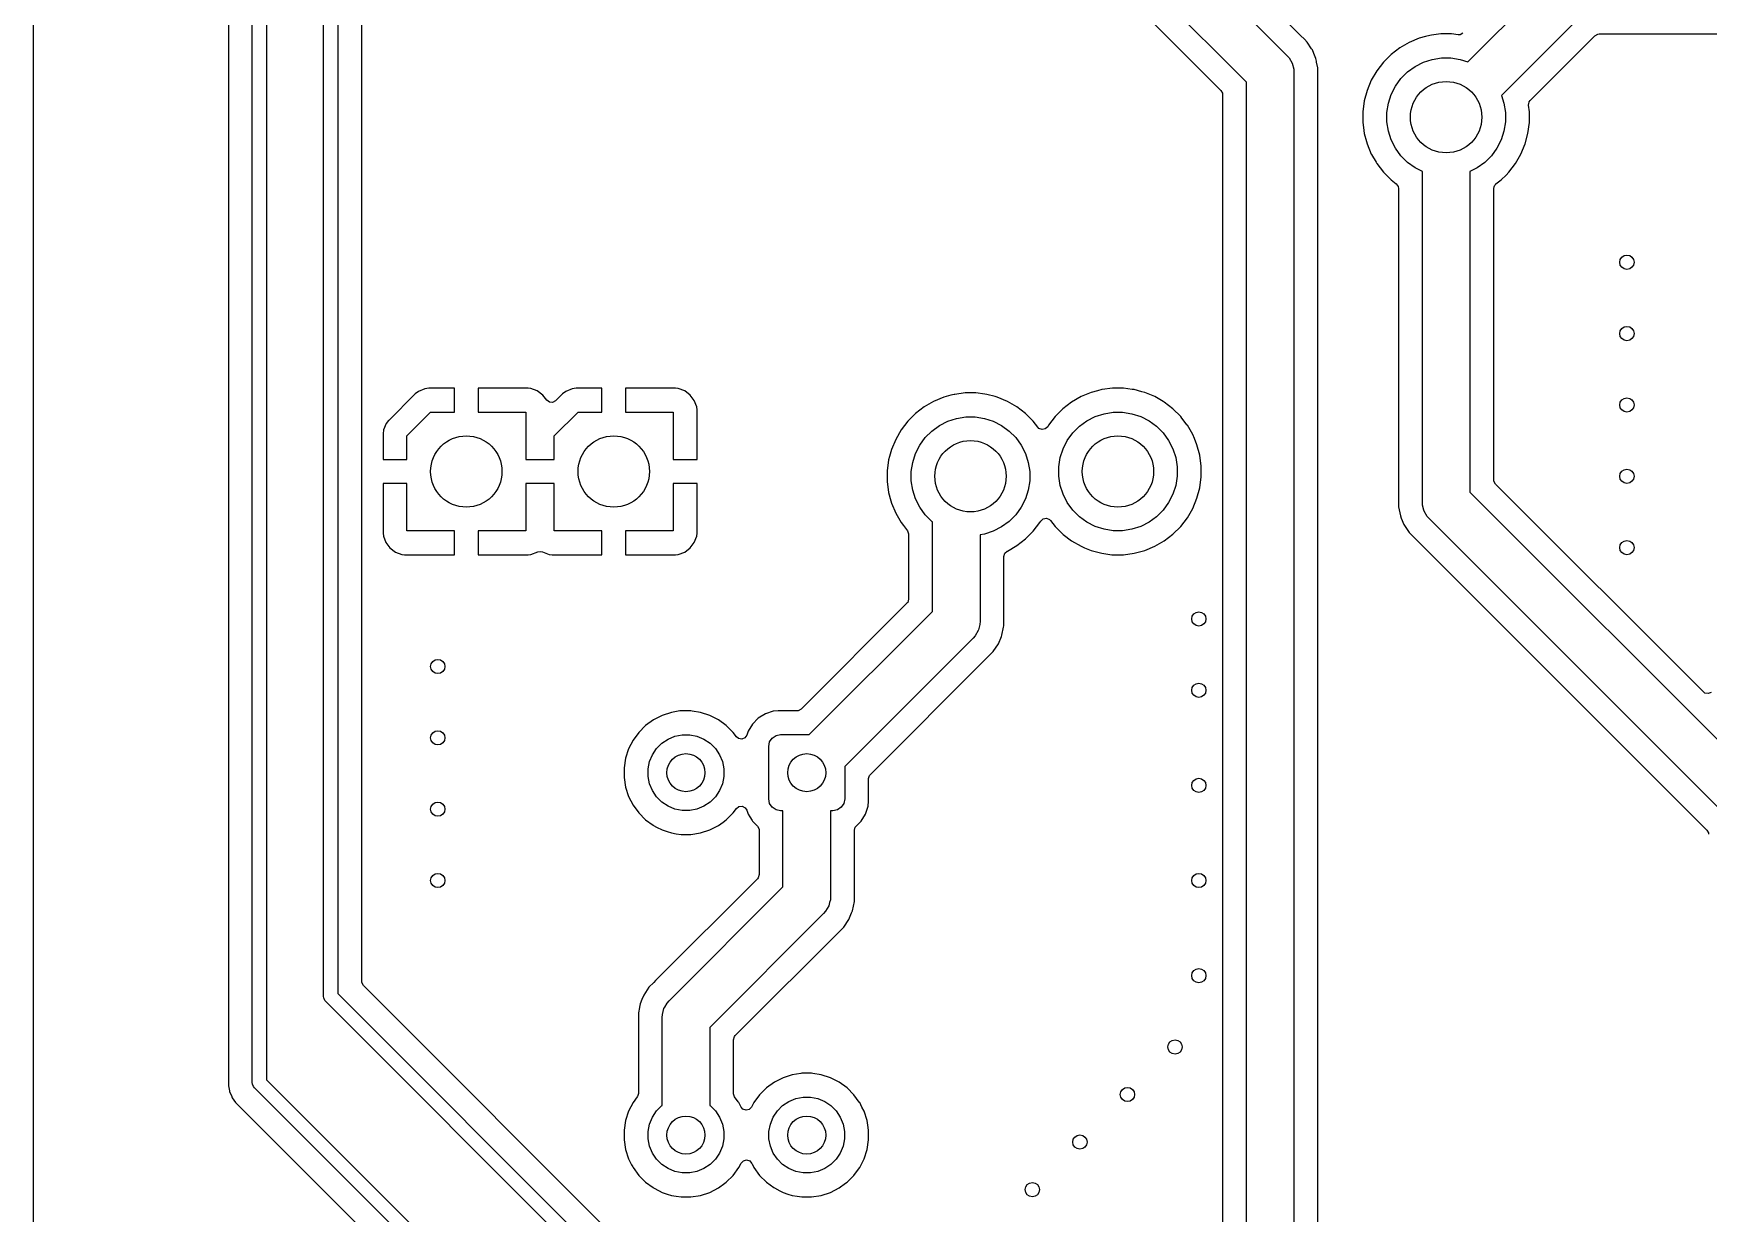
# Model space of a CAD drawing. Extents: x 103 to 241, y -131 to -73.
# Drawn here: x 107 to 142.22, y -117.5 to -92.69 of the extents above; entities that cross this region are included whole.
import ezdxf

# ---------------------------------------------------------------- set-up
doc = ezdxf.new("R2010")
doc.units = 0
doc.layers.add('BLACK', color=7, linetype='CONTINUOUS')

msp = doc.modelspace()

# ---------------------------------------------------------------- linework, layer by layer
at = {"layer": 'BLACK', "linetype": 'CONTINUOUS'}
for p, q in [((107.0005, -122.377135), (107.0005, -76.109568)), ((111.0995, -79.185928), (111.0995, -114.814071)), ((111.6, -114.75), (111.6, -79.25)), ((111.9, -79.312132), (111.9, -114.687868)), ((113.1, -112.94), (113.1, -79.25)), ((113.4, -79.312132), (113.4, -112.877868)), ((113.9005, -101.109058), (113.9005, -79.570807)), ((127.2, -87.002024), (133.353553, -93.155577)), ((132.5, -93.716237), (126.346447, -87.562684)), ((126.069289, -87.99334), (131.963181, -93.887232)), ((133.637781, -92.731991), (130.194133, -89.288343)), ((137.155249, -93.287643), (139.096446, -91.346447)), ((139.657107, -92.2), (137.862356, -93.99475)), ((133.637782, -92.731992), (133.637781, -92.731991)), ((133.718503, -92.812713), (133.637782, -92.731992)), ((133.77714, -92.87135), (133.718503, -92.812713)), ((133.870699, -93.011371), (133.77714, -92.87135)), ((135.924109, -92.876657), (135.725382, -92.991392)), ((135.924123, -92.87665), (135.924109, -92.876657)), ((136.136112, -92.788842), (135.924123, -92.87665)), ((136.264076, -92.754554), (136.136112, -92.788842)), ((136.357762, -92.729452), (136.264076, -92.754554)), ((136.390119, -92.725192), (136.357762, -92.729452)), ((136.585258, -92.6995), (136.390119, -92.725192)), ((136.585266, -92.6995), (136.585258, -92.6995)), ((136.814734, -92.6995), (136.585266, -92.6995)), ((136.814739, -92.6995), (136.814734, -92.6995)), ((136.814744, -92.699501), (136.814739, -92.6995)), ((136.949259, -92.71721), (136.814744, -92.699501)), ((136.991802, -92.715437), (136.949259, -92.71721)), ((137.053125, -92.681952), (136.991802, -92.715437)), ((138.468043, -94.096876), (139.828102, -92.736819)), ((139.828102, -92.736819), (139.889425, -92.703334)), ((139.889425, -92.703334), (139.915783, -92.7005)), ((139.915783, -92.7005), (144.167446, -92.7005)), ((133.353553, -93.155577), (133.396668, -93.204741)), ((133.396668, -93.204741), (133.396677, -93.20475)), ((133.396677, -93.20475), (133.459156, -93.312967)), ((133.459156, -93.312967), (133.46194, -93.317789)), ((133.46194, -93.317789), (133.495723, -93.443868)), ((133.886632, -93.035217), (133.870699, -93.011371)), ((133.919072, -93.113535), (133.886632, -93.035217)), ((133.962051, -93.217295), (133.919072, -93.113535)), ((133.973595, -93.275331), (133.962051, -93.217295)), ((133.977177, -93.293339), (133.973595, -93.275331)), ((134.0005, -93.410587), (133.977177, -93.293339)), ((135.381081, -93.293338), (135.241392, -93.475382)), ((135.543338, -93.131081), (135.381081, -93.293338)), ((135.725382, -92.991392), (135.543338, -93.131081)), ((136.046877, -93.3842), (136.221646, -93.295151)), ((136.221646, -93.295151), (136.408193, -93.234538)), ((136.408193, -93.234538), (136.601926, -93.203853)), ((136.601926, -93.203853), (136.798074, -93.203853)), ((136.798074, -93.203853), (136.991807, -93.234538)), ((136.991807, -93.234538), (137.155249, -93.287643)), ((133.495723, -93.443868), (133.495723, -93.443883)), ((133.495723, -93.443883), (133.5, -93.509131)), ((133.5, -93.509131), (133.5, -118.792893)), ((134.0005, -118.534217), (134.0005, -93.410587)), ((135.241392, -93.475382), (135.126657, -93.674109)), ((135.6342, -93.796877), (135.749493, -93.63819)), ((135.749493, -93.63819), (135.88819, -93.499493)), ((135.88819, -93.499493), (136.046877, -93.3842)), ((131.963181, -93.887232), (131.996666, -93.948555)), ((131.996666, -93.948555), (131.9995, -93.974913)), ((131.9995, -93.974913), (131.9995, -119.098541)), ((132.5, -119), (132.5, -93.716237)), ((135.038842, -93.886112), (134.979453, -94.107759)), ((135.12665, -93.674123), (135.038842, -93.886112)), ((135.126657, -93.674109), (135.12665, -93.674123)), ((135.484538, -94.158193), (135.545151, -93.971646)), ((135.545151, -93.971646), (135.6342, -93.796877)), ((137.862356, -93.99475), (137.915462, -94.158193)), ((134.979451, -94.10777), (134.9495, -94.335258)), ((134.9495, -94.335258), (134.9495, -94.564741)), ((134.979453, -94.107759), (134.979451, -94.10777)), ((135.453853, -94.351926), (135.484538, -94.158193)), ((135.453853, -94.548074), (135.453853, -94.351926)), ((137.915462, -94.158193), (137.946147, -94.351926)), ((137.946147, -94.351926), (137.946147, -94.548074)), ((138.43273, -94.200293), (138.438209, -94.165971)), ((138.4505, -94.335266), (138.43273, -94.200293)), ((138.438209, -94.165971), (138.443553, -94.131705)), ((138.443553, -94.131705), (138.443717, -94.131471)), ((138.443717, -94.131471), (138.443745, -94.131299)), ((138.443745, -94.131299), (138.444182, -94.130809)), ((138.444182, -94.130809), (138.468043, -94.096876)), ((138.4505, -94.564734), (138.4505, -94.335266)), ((134.9495, -94.564741), (134.963196, -94.668765)), ((134.963196, -94.668765), (134.979452, -94.792238)), ((135.484538, -94.741807), (135.453853, -94.548074)), ((137.946147, -94.548074), (137.915462, -94.741807)), ((138.420548, -94.792238), (138.4505, -94.564734)), ((134.979452, -94.792238), (135.025032, -94.962348)), ((135.025032, -94.962348), (135.038842, -95.013887)), ((135.038842, -95.013887), (135.12665, -95.225876)), ((135.545151, -94.928354), (135.484538, -94.741807)), ((135.6342, -95.103123), (135.545151, -94.928354)), ((137.854849, -94.928354), (137.7658, -95.103123)), ((137.915462, -94.741807), (137.854849, -94.928354)), ((138.273344, -95.225888), (138.361158, -95.013887)), ((138.361158, -95.013887), (138.420548, -94.792238)), ((135.12665, -95.225876), (135.126657, -95.22589)), ((135.126657, -95.22589), (135.13022, -95.232061)), ((135.13022, -95.232061), (135.226094, -95.398121)), ((135.226094, -95.398121), (135.241392, -95.424617)), ((135.241392, -95.424617), (135.381081, -95.606661)), ((135.749493, -95.26181), (135.6342, -95.103123)), ((135.88819, -95.400507), (135.749493, -95.26181)), ((136.046877, -95.5158), (135.88819, -95.400507)), ((137.51181, -95.400507), (137.353123, -95.5158)), ((137.650507, -95.26181), (137.51181, -95.400507)), ((137.7658, -95.103123), (137.650507, -95.26181)), ((138.018919, -95.606661), (138.158611, -95.424612)), ((138.158611, -95.424612), (138.273344, -95.225888)), ((135.381081, -95.606661), (135.381089, -95.60667)), ((135.381089, -95.60667), (135.543333, -95.768914)), ((135.543333, -95.768914), (135.54334, -95.76892)), ((135.54334, -95.76892), (135.650986, -95.85152)), ((136.2, -95.593819), (136.046877, -95.5158)), ((136.2, -102.542502), (136.2, -95.593819)), ((137.353123, -95.5158), (137.2, -95.593819)), ((137.2, -95.593819), (137.2, -102.335395)), ((137.746652, -95.853331), (137.856661, -95.768919)), ((137.856661, -95.768919), (137.959568, -95.666012)), ((137.959568, -95.666012), (138.018911, -95.60667)), ((138.018911, -95.60667), (138.018914, -95.606665)), ((138.018914, -95.606665), (138.018919, -95.606661)), ((135.650986, -95.85152), (135.692189, -95.907948)), ((135.692189, -95.907948), (135.6995, -95.949896)), ((135.6995, -95.949896), (135.6995, -102.641046)), ((137.7005, -95.949896), (137.700711, -95.949177)), ((137.7005, -102.076719), (137.7005, -95.949896)), ((137.700508, -95.948455), (137.710547, -95.915677)), ((137.700711, -95.949177), (137.700508, -95.948455)), ((137.710547, -95.915677), (137.720185, -95.882857)), ((137.720185, -95.882857), (137.720823, -95.882128)), ((137.720823, -95.882128), (137.720971, -95.881648)), ((137.720971, -95.881648), (137.725682, -95.876585)), ((137.725682, -95.876585), (137.744392, -95.855245)), ((137.744392, -95.855245), (137.746652, -95.853331)), ((115.02539, -100.267503), (114.467503, -100.82539)), ((115.025403, -100.267492), (115.02539, -100.267503)), ((115.092241, -100.21557), (115.025403, -100.267492)), ((115.225074, -100.160549), (115.092241, -100.21557)), ((115.309056, -100.15), (115.225074, -100.160549)), ((115.85, -100.15), (115.309056, -100.15)), ((115.85, -100.65), (115.85, -100.15)), ((117.397844, -100.15), (116.35, -100.15)), ((116.35, -100.15), (116.35, -100.65)), ((117.457372, -100.156401), (117.397844, -100.15)), ((117.457379, -100.156403), (117.457372, -100.156401)), ((117.592086, -100.206645), (117.457379, -100.156403)), ((117.592093, -100.206649), (117.592086, -100.206645)), ((117.707187, -100.292809), (117.592093, -100.206649)), ((117.70719, -100.292812), (117.707187, -100.292809)), ((117.789634, -100.402942), (117.70719, -100.292812)), ((118.125398, -100.267496), (117.976581, -100.416313)), ((118.125403, -100.267492), (118.125398, -100.267496)), ((118.192241, -100.21557), (118.125403, -100.267492)), ((118.325074, -100.160549), (118.192241, -100.21557)), ((118.409056, -100.15), (118.325074, -100.160549)), ((118.95, -100.15), (118.409056, -100.15)), ((118.95, -100.65), (118.95, -100.15)), ((120.497844, -100.15), (119.45, -100.15)), ((119.45, -100.15), (119.45, -100.65)), ((120.557372, -100.156401), (120.497844, -100.15)), ((120.557379, -100.156403), (120.557372, -100.156401)), ((120.692086, -100.206645), (120.557379, -100.156403)), ((120.692093, -100.206649), (120.692086, -100.206645)), ((120.807187, -100.292809), (120.692093, -100.206649)), ((120.80719, -100.292812), (120.807187, -100.292809)), ((120.89335, -100.407906), (120.80719, -100.292812)), ((126.136112, -100.338842), (125.924123, -100.42665)), ((126.285983, -100.298685), (126.136112, -100.338842)), ((126.357762, -100.279452), (126.285983, -100.298685)), ((126.368715, -100.278009), (126.357762, -100.279452)), ((126.585258, -100.2495), (126.368715, -100.278009)), ((126.585266, -100.2495), (126.585258, -100.2495)), ((126.814734, -100.2495), (126.585266, -100.2495)), ((126.814741, -100.2495), (126.814734, -100.2495)), ((127.004215, -100.274446), (126.814741, -100.2495)), ((127.042238, -100.279452), (127.004215, -100.274446)), ((127.218411, -100.326657), (127.042238, -100.279452)), ((127.263887, -100.338842), (127.218411, -100.326657)), ((127.475876, -100.42665), (127.263887, -100.338842)), ((129.024109, -100.326657), (128.825382, -100.441392)), ((129.024123, -100.32665), (129.024109, -100.326657)), ((129.236112, -100.238842), (129.024123, -100.32665)), ((129.367945, -100.203518), (129.236112, -100.238842)), ((129.457762, -100.179452), (129.367945, -100.203518)), ((129.468715, -100.178009), (129.457762, -100.179452)), ((129.685258, -100.1495), (129.468715, -100.178009)), ((129.685266, -100.1495), (129.685258, -100.1495)), ((129.914734, -100.1495), (129.685266, -100.1495)), ((129.914741, -100.1495), (129.914734, -100.1495)), ((130.097287, -100.173534), (129.914741, -100.1495)), ((130.142238, -100.179452), (130.097287, -100.173534)), ((130.304722, -100.222989), (130.142238, -100.179452)), ((130.363887, -100.238842), (130.304722, -100.222989)), ((130.575876, -100.32665), (130.363887, -100.238842)), ((130.575888, -100.326656), (130.575876, -100.32665)), ((130.749093, -100.426656), (130.575888, -100.326656)), ((114.85, -101.15), (115.35, -100.65)), ((115.35, -100.65), (115.85, -100.65)), ((116.35, -100.65), (117.35, -100.65)), ((117.35, -100.65), (117.35, -101.65)), ((117.845566, -100.444813), (117.789634, -100.402942)), ((117.915258, -100.449797), (117.845566, -100.444813)), ((117.976581, -100.416313), (117.915258, -100.449797)), ((117.95, -101.15), (118.45, -100.65)), ((118.45, -100.65), (118.95, -100.65)), ((119.45, -100.65), (120.45, -100.65)), ((120.45, -100.65), (120.45, -101.65)), ((120.893354, -100.407913), (120.89335, -100.407906)), ((120.943596, -100.54262), (120.893354, -100.407913)), ((120.943598, -100.542627), (120.943596, -100.54262)), ((120.949999, -100.602155), (120.943598, -100.542627)), ((120.95, -100.602172), (120.949999, -100.602155)), ((120.95, -101.65), (120.95, -100.602172)), ((125.543338, -100.681081), (125.381081, -100.843338)), ((125.725382, -100.541392), (125.543338, -100.681081)), ((125.924109, -100.426657), (125.725382, -100.541392)), ((125.924123, -100.42665), (125.924109, -100.426657)), ((127.47589, -100.426657), (127.475876, -100.42665)), ((127.674617, -100.541392), (127.47589, -100.426657)), ((127.856661, -100.681081), (127.674617, -100.541392)), ((127.85667, -100.681089), (127.856661, -100.681081)), ((128.018911, -100.84333), (127.85667, -100.681089)), ((128.643338, -100.581081), (128.481081, -100.743338)), ((128.825382, -100.441392), (128.643338, -100.581081)), ((129.321646, -100.745151), (129.508193, -100.684538)), ((129.508193, -100.684538), (129.701926, -100.653853)), ((129.701926, -100.653853), (129.898074, -100.653853)), ((129.898074, -100.653853), (130.091807, -100.684538)), ((130.091807, -100.684538), (130.278354, -100.745151)), ((130.774617, -100.441392), (130.749093, -100.426656)), ((130.956661, -100.581081), (130.774617, -100.441392)), ((130.95667, -100.581089), (130.956661, -100.581081)), ((131.118911, -100.74333), (130.95667, -100.581089)), ((114.360549, -101.025075), (114.35, -101.109058)), ((114.41557, -100.892242), (114.360549, -101.025075)), ((114.467492, -100.825403), (114.41557, -100.892241)), ((114.41557, -100.892241), (114.41557, -100.892242)), ((114.467503, -100.82539), (114.467492, -100.825403)), ((125.241392, -101.025382), (125.126657, -101.224109)), ((125.381081, -100.843338), (125.241392, -101.025382)), ((125.749493, -101.18819), (125.88819, -101.049493)), ((125.88819, -101.049493), (126.046877, -100.9342)), ((126.046877, -100.9342), (126.221646, -100.845151)), ((126.221646, -100.845151), (126.408193, -100.784538)), ((126.408193, -100.784538), (126.601926, -100.753853)), ((126.601926, -100.753853), (126.798074, -100.753853)), ((126.798074, -100.753853), (126.991807, -100.784538)), ((126.991807, -100.784538), (127.178354, -100.845151)), ((127.178354, -100.845151), (127.353123, -100.9342)), ((127.353123, -100.9342), (127.51181, -101.049493)), ((127.51181, -101.049493), (127.650507, -101.18819)), ((128.018918, -100.843338), (128.018911, -100.84333)), ((128.116993, -100.97115), (128.018918, -100.843338)), ((128.138715, -100.993133), (128.116993, -100.97115)), ((128.203579, -101.019101), (128.138715, -100.993133)), ((128.272187, -101.005879), (128.203579, -101.019101)), ((128.322754, -100.957664), (128.272187, -101.005879)), ((128.34139, -100.925385), (128.322754, -100.957664)), ((128.481081, -100.743338), (128.34139, -100.925385)), ((128.849493, -101.08819), (128.98819, -100.949493)), ((128.98819, -100.949493), (129.146877, -100.8342)), ((129.146877, -100.8342), (129.321646, -100.745151)), ((130.278354, -100.745151), (130.453123, -100.8342)), ((130.453123, -100.8342), (130.61181, -100.949493)), ((130.61181, -100.949493), (130.750507, -101.08819)), ((131.118918, -100.743338), (131.118911, -100.74333)), ((131.118919, -100.743339), (131.118918, -100.743338)), ((131.144855, -100.777139), (131.118919, -100.743339)), ((131.258607, -100.925382), (131.144855, -100.777139)), ((131.258608, -100.925385), (131.258607, -100.925382)), ((131.258611, -100.925388), (131.258608, -100.925385)), ((131.373344, -101.124112), (131.258611, -100.925388)), ((113.9005, -108.130148), (113.9005, -101.109058)), ((114.35, -101.109058), (114.35, -101.65)), ((114.85, -101.65), (114.85, -101.15)), ((117.95, -101.65), (117.95, -101.15)), ((125.12665, -101.224123), (125.038842, -101.436112)), ((125.126657, -101.224109), (125.12665, -101.224123)), ((125.545151, -101.521646), (125.6342, -101.346877)), ((125.6342, -101.346877), (125.749493, -101.18819)), ((127.650507, -101.18819), (127.7658, -101.346877)), ((127.7658, -101.346877), (127.854849, -101.521646)), ((128.645151, -101.421646), (128.7342, -101.246877)), ((128.7342, -101.246877), (128.849493, -101.08819)), ((130.750507, -101.08819), (130.8658, -101.246877)), ((130.8658, -101.246877), (130.954849, -101.421646)), ((131.373346, -101.124117), (131.373344, -101.124112)), ((131.373349, -101.124123), (131.373346, -101.124117)), ((131.408647, -101.20934), (131.373349, -101.124123)), ((131.461158, -101.336113), (131.408647, -101.20934)), ((131.520548, -101.557762), (131.461158, -101.336113)), ((114.35, -101.65), (114.85, -101.65)), ((117.35, -101.65), (117.95, -101.65)), ((120.45, -101.65), (120.95, -101.65)), ((124.979451, -101.65777), (124.9495, -101.885258)), ((124.979453, -101.657759), (124.979451, -101.65777)), ((124.998541, -101.586522), (124.979453, -101.657759)), ((125.038842, -101.436113), (124.998541, -101.586522)), ((125.038842, -101.436112), (125.038842, -101.436113)), ((125.453853, -101.901926), (125.484538, -101.708193)), ((125.484538, -101.708193), (125.545151, -101.521646)), ((127.854849, -101.521646), (127.915462, -101.708193)), ((127.915462, -101.708193), (127.946147, -101.901926)), ((128.553853, -101.801926), (128.584538, -101.608193)), ((128.584538, -101.608193), (128.645151, -101.421646)), ((130.954849, -101.421646), (131.015462, -101.608193)), ((131.015462, -101.608193), (131.046147, -101.801926)), ((131.5505, -101.785266), (131.520548, -101.557762)), ((124.9495, -101.885258), (124.9495, -102.114741)), ((124.9495, -102.114741), (124.970881, -102.277136)), ((125.453853, -102.098074), (125.453853, -101.901926)), ((125.484538, -102.291807), (125.453853, -102.098074)), ((127.946147, -102.098074), (127.915462, -102.291807)), ((127.946147, -101.901926), (127.946147, -102.098074)), ((128.553853, -101.998074), (128.553853, -101.801926)), ((128.584538, -102.191807), (128.553853, -101.998074)), ((131.046147, -101.998074), (131.015462, -102.191807)), ((131.046147, -101.801926), (131.046147, -101.998074)), ((131.520548, -102.242238), (131.5505, -102.014734)), ((131.5505, -102.014734), (131.5505, -101.785266)), ((137.703334, -102.103077), (137.7005, -102.076719)), ((137.736819, -102.1644), (137.703334, -102.103077)), ((114.35, -102.15), (114.35, -103.197844)), ((114.85, -102.15), (114.35, -102.15)), ((114.85, -103.15), (114.85, -102.15)), ((117.35, -102.15), (117.35, -103.15)), ((117.95, -102.15), (117.35, -102.15)), ((117.95, -103.15), (117.95, -102.15)), ((120.95, -102.15), (120.45, -102.15)), ((120.45, -102.15), (120.45, -103.15)), ((120.95, -103.197827), (120.95, -102.15)), ((124.970881, -102.277136), (124.979452, -102.342238)), ((124.979452, -102.342238), (125.02601, -102.515995)), ((125.545151, -102.478354), (125.484538, -102.291807)), ((127.915462, -102.291807), (127.854849, -102.478354)), ((128.645151, -102.378354), (128.584538, -102.191807)), ((128.7342, -102.553123), (128.645151, -102.378354)), ((130.954849, -102.378354), (130.8658, -102.553123)), ((131.015462, -102.191807), (130.954849, -102.378354)), ((131.373344, -102.675888), (131.461158, -102.463887)), ((131.461158, -102.463887), (131.520548, -102.242238)), ((137.2, -102.335395), (143.460952, -108.596347)), ((142.108093, -106.535674), (137.736819, -102.1644)), ((125.02601, -102.515995), (125.038842, -102.563887)), ((125.038842, -102.563887), (125.12665, -102.775876)), ((125.12665, -102.775876), (125.126657, -102.77589)), ((125.126657, -102.77589), (125.241392, -102.974617)), ((125.6342, -102.653123), (125.545151, -102.478354)), ((125.749493, -102.81181), (125.6342, -102.653123)), ((125.88819, -102.950507), (125.749493, -102.81181)), ((127.650507, -102.81181), (127.51181, -102.950507)), ((127.7658, -102.653123), (127.650507, -102.81181)), ((127.854849, -102.478354), (127.7658, -102.653123)), ((128.849493, -102.71181), (128.7342, -102.553123)), ((128.98819, -102.850507), (128.849493, -102.71181)), ((130.750507, -102.71181), (130.61181, -102.850507)), ((130.8658, -102.553123), (130.750507, -102.71181)), ((131.258611, -102.874612), (131.373344, -102.675888)), ((135.6995, -102.641046), (135.737947, -102.83433)), ((136.204277, -102.607749), (136.2, -102.542502)), ((136.204277, -102.607765), (136.204277, -102.607749)), ((136.232156, -102.71181), (136.204277, -102.607765)), ((136.23806, -102.733844), (136.232156, -102.71181)), ((136.303323, -102.846883), (136.23806, -102.733844)), ((115.85, -103.15), (114.85, -103.15)), ((115.85, -103.65), (115.85, -103.15)), ((117.35, -103.15), (116.35, -103.15)), ((116.35, -103.15), (116.35, -103.65)), ((118.95, -103.15), (117.95, -103.15)), ((118.95, -103.65), (118.95, -103.15)), ((120.45, -103.15), (119.45, -103.15)), ((119.45, -103.15), (119.45, -103.65)), ((125.241392, -102.974617), (125.289988, -103.037947)), ((125.289988, -103.037947), (125.373875, -103.147271)), ((125.373875, -103.147271), (125.39907, -103.212438)), ((125.9, -102.959087), (125.88819, -102.950507)), ((125.9, -104.842894), (125.9, -102.959087)), ((127.178354, -103.154849), (126.991807, -103.215462)), ((127.353123, -103.0658), (127.178354, -103.154849)), ((127.51181, -102.950507), (127.353123, -103.0658)), ((127.85667, -103.318911), (128.018911, -103.15667)), ((128.018911, -103.15667), (128.018914, -103.156665)), ((128.018914, -103.156665), (128.018919, -103.156661)), ((128.018919, -103.156661), (128.158611, -102.974612)), ((128.158611, -102.974612), (128.177245, -102.942335)), ((128.177245, -102.942335), (128.227809, -102.894122)), ((128.227809, -102.894122), (128.296416, -102.880897)), ((128.296416, -102.880897), (128.361281, -102.906864)), ((128.361281, -102.906864), (128.383006, -102.928849)), ((128.383006, -102.928849), (128.481081, -103.056661)), ((128.481081, -103.056661), (128.481089, -103.05667)), ((128.481089, -103.05667), (128.64333, -103.218911)), ((129.146877, -102.9658), (128.98819, -102.850507)), ((129.321646, -103.054849), (129.146877, -102.9658)), ((129.508193, -103.115462), (129.321646, -103.054849)), ((129.701926, -103.146147), (129.508193, -103.115462)), ((129.898074, -103.146147), (129.701926, -103.146147)), ((130.091807, -103.115462), (129.898074, -103.146147)), ((130.278354, -103.054849), (130.091807, -103.115462)), ((130.453123, -102.9658), (130.278354, -103.054849)), ((130.61181, -102.850507), (130.453123, -102.9658)), ((130.95667, -103.218911), (131.118911, -103.05667)), ((131.118911, -103.05667), (131.118914, -103.056665)), ((131.118914, -103.056665), (131.118919, -103.056661)), ((131.118919, -103.056661), (131.258611, -102.874612)), ((135.737947, -102.83433), (135.737949, -102.834338)), ((135.737949, -102.834338), (135.757373, -102.881231)), ((135.757373, -102.881231), (135.757373, -102.881232)), ((135.757373, -102.881232), (135.813364, -103.016409)), ((135.813364, -103.016409), (135.813371, -103.016422)), ((135.813371, -103.016422), (135.922859, -103.180282)), ((136.303338, -102.846898), (136.303323, -102.846883)), ((136.346447, -102.896055), (136.303338, -102.846898)), ((142.753845, -109.303454), (136.346447, -102.896055)), ((114.35, -103.197844), (114.356401, -103.257372)), ((114.356401, -103.257372), (114.356403, -103.257379)), ((114.356403, -103.257379), (114.406645, -103.392086)), ((114.406645, -103.392086), (114.406649, -103.392093)), ((114.406649, -103.392093), (114.492809, -103.507187)), ((114.492809, -103.507187), (114.492812, -103.50719)), ((114.492812, -103.50719), (114.607906, -103.59335)), ((120.692093, -103.59335), (120.807187, -103.50719)), ((120.807187, -103.50719), (120.80719, -103.507187)), ((120.80719, -103.507187), (120.89335, -103.392093)), ((120.89335, -103.392093), (120.893354, -103.392086)), ((120.893354, -103.392086), (120.943596, -103.257379)), ((120.943596, -103.257379), (120.943598, -103.257372)), ((120.943598, -103.257372), (120.949999, -103.197844)), ((120.949999, -103.197844), (120.95, -103.197827)), ((125.39907, -103.212438), (125.3995, -103.222756)), ((125.3995, -103.222756), (125.3995, -104.584217)), ((126.991807, -103.215462), (126.9, -103.230003)), ((126.9, -103.230003), (126.9, -105.05)), ((127.475888, -103.573344), (127.674612, -103.458611)), ((127.674612, -103.458611), (127.856661, -103.318919)), ((127.856661, -103.318919), (127.856665, -103.318914)), ((127.856665, -103.318914), (127.85667, -103.318911)), ((128.64333, -103.218911), (128.643338, -103.218918)), ((128.643338, -103.218918), (128.643339, -103.218919)), ((128.643339, -103.218919), (128.648479, -103.222863)), ((128.648479, -103.222863), (128.825382, -103.358607)), ((128.825382, -103.358607), (128.825385, -103.358608)), ((128.825385, -103.358608), (128.825388, -103.358611)), ((128.825388, -103.358611), (129.024112, -103.473344)), ((129.024112, -103.473344), (129.024117, -103.473346)), ((129.024117, -103.473346), (129.024123, -103.473349)), ((129.024123, -103.473349), (129.094467, -103.502486)), ((129.094467, -103.502486), (129.236113, -103.561158)), ((130.363887, -103.561158), (130.575888, -103.473344)), ((130.575888, -103.473344), (130.774612, -103.358611)), ((130.774612, -103.358611), (130.956661, -103.218919)), ((130.956661, -103.218919), (130.956665, -103.218914)), ((130.956665, -103.218914), (130.95667, -103.218911)), ((135.922859, -103.180282), (135.92286, -103.180283)), ((135.92286, -103.180283), (135.922861, -103.180284)), ((135.922861, -103.180284), (136.062218, -103.319641)), ((136.062218, -103.319641), (136.062219, -103.319641)), ((136.062219, -103.319641), (136.069286, -103.326708)), ((136.069286, -103.326708), (136.069285, -103.326708)), ((136.069285, -103.326708), (136.069289, -103.326711)), ((136.069289, -103.326711), (142.180678, -109.4381)), ((114.607906, -103.59335), (114.607913, -103.593354)), ((114.607913, -103.593354), (114.74262, -103.643596)), ((114.74262, -103.643596), (114.742627, -103.643598)), ((114.742627, -103.643598), (114.802155, -103.649999)), ((114.802155, -103.649999), (114.802172, -103.65)), ((114.802172, -103.65), (115.85, -103.65)), ((116.35, -103.65), (117.397828, -103.65)), ((117.397828, -103.65), (117.397844, -103.649999)), ((117.397844, -103.649999), (117.457372, -103.643598)), ((117.457372, -103.643598), (117.457376, -103.643597)), ((117.457376, -103.643597), (117.600398, -103.590253)), ((117.600398, -103.590253), (117.601015, -103.591909)), ((117.601015, -103.591909), (117.65884, -103.579327)), ((117.65884, -103.579327), (117.699251, -103.591193)), ((117.699251, -103.591193), (117.699602, -103.590253)), ((117.699602, -103.590253), (117.842623, -103.643597)), ((117.842623, -103.643597), (117.842627, -103.643598)), ((117.842627, -103.643598), (117.902155, -103.649999)), ((117.902155, -103.649999), (117.902172, -103.65)), ((117.902172, -103.65), (118.95, -103.65)), ((119.45, -103.65), (120.497828, -103.65)), ((120.497828, -103.65), (120.497844, -103.649999)), ((120.497844, -103.649999), (120.557372, -103.643598)), ((120.557372, -103.643598), (120.557379, -103.643596)), ((120.557379, -103.643596), (120.692086, -103.593354)), ((120.692086, -103.593354), (120.692093, -103.59335)), ((127.4005, -103.687424), (127.420185, -103.620385)), ((127.4005, -105.148541), (127.4005, -103.687424)), ((127.420185, -103.620385), (127.472293, -103.575232)), ((127.472247, -103.575139), (127.472605, -103.574962)), ((127.472293, -103.575232), (127.472247, -103.575139)), ((127.472605, -103.574962), (127.472989, -103.57463)), ((127.472989, -103.57463), (127.475463, -103.573552)), ((127.475463, -103.573552), (127.475874, -103.573349)), ((127.475874, -103.573349), (127.475888, -103.573344)), ((129.236113, -103.561158), (129.457762, -103.620548)), ((129.457762, -103.620548), (129.674312, -103.649057)), ((129.674312, -103.649057), (129.68146, -103.649999)), ((129.68146, -103.649999), (129.685266, -103.6505)), ((129.685266, -103.6505), (129.685273, -103.6505)), ((129.685273, -103.6505), (129.914727, -103.6505)), ((129.914727, -103.6505), (129.914734, -103.6505)), ((129.914734, -103.6505), (130.142238, -103.620548)), ((130.142238, -103.620548), (130.363887, -103.561158)), ((125.3995, -104.584217), (125.379815, -104.651256)), ((125.363181, -104.671898), (123.139397, -106.895681)), ((123.310394, -107.4325), (125.9, -104.842894)), ((125.379815, -104.651256), (125.363181, -104.671898)), ((126.86194, -105.241342), (126.796677, -105.354381)), ((126.864693, -105.231066), (126.86194, -105.241342)), ((126.895723, -105.115263), (126.864693, -105.231066)), ((126.9, -105.05), (126.895723, -105.115247)), ((126.895723, -105.115247), (126.895723, -105.115263)), ((127.362051, -105.341836), (127.395528, -105.173535)), ((127.395528, -105.173535), (127.4005, -105.148541)), ((126.753553, -105.403553), (124.0575, -108.099606)), ((126.796668, -105.354389), (126.753553, -105.403553)), ((126.796677, -105.354381), (126.796668, -105.354389)), ((127.177139, -105.687782), (127.286632, -105.523914)), ((127.286632, -105.523914), (127.351817, -105.366542)), ((127.351817, -105.366542), (127.362051, -105.341836)), ((124.594313, -108.270605), (127.037778, -105.827141)), ((127.037778, -105.827141), (127.037782, -105.827139)), ((127.037782, -105.827139), (127.177139, -105.687782)), ((142.141061, -106.55927), (142.108093, -106.535674)), ((142.209907, -106.571185), (142.141061, -106.55927)), ((142.274266, -106.543988), (142.209907, -106.571185)), ((120.218276, -107.027281), (120.035888, -107.120214)), ((120.412965, -106.964022), (120.218276, -107.027281)), ((120.590829, -106.935851), (120.412965, -106.964022)), ((120.615148, -106.932), (120.590829, -106.935851)), ((120.819852, -106.932), (120.615148, -106.932)), ((120.847495, -106.936378), (120.819852, -106.932)), ((121.022034, -106.964022), (120.847495, -106.936378)), ((121.216723, -107.027281), (121.022034, -106.964022)), ((121.399112, -107.120214), (121.216723, -107.027281)), ((122.388163, -106.997687), (122.238842, -107.089789)), ((122.388168, -106.997685), (122.388163, -106.997687)), ((122.5547, -106.942501), (122.388168, -106.997685)), ((122.554703, -106.9425), (122.5547, -106.942501)), ((122.65748, -106.932001), (122.554703, -106.9425)), ((122.657498, -106.932), (122.65748, -106.932001)), ((123.051716, -106.932), (122.657498, -106.932)), ((123.078074, -106.929166), (123.051716, -106.932)), ((123.139397, -106.895681), (123.078074, -106.929166)), ((119.725528, -107.385286), (119.605215, -107.550886)), ((119.870286, -107.240528), (119.725528, -107.385286)), ((120.035888, -107.120214), (119.870286, -107.240528)), ((121.564713, -107.240528), (121.399112, -107.120214)), ((121.564719, -107.240534), (121.564713, -107.240528)), ((121.709466, -107.385281), (121.564719, -107.240534)), ((121.777521, -107.478952), (121.709466, -107.385281)), ((122.022686, -107.363166), (121.995545, -107.445071)), ((122.022687, -107.363163), (122.022686, -107.363166)), ((122.114789, -107.213842), (122.022687, -107.363163)), ((122.238842, -107.089789), (122.114789, -107.213842)), ((119.512281, -107.733276), (119.449022, -107.927965)), ((119.605215, -107.550886), (119.512281, -107.733276)), ((120.011963, -107.855383), (120.099092, -107.724985)), ((120.099092, -107.724985), (120.209985, -107.614092)), ((120.209985, -107.614092), (120.340383, -107.526963)), ((120.340383, -107.526963), (120.485272, -107.466948)), ((120.485272, -107.466948), (120.639086, -107.436352)), ((120.639086, -107.436352), (120.795914, -107.436352)), ((120.795914, -107.436352), (120.949728, -107.466948)), ((120.949728, -107.466948), (121.094617, -107.526963)), ((121.094617, -107.526963), (121.225015, -107.614092)), ((121.225015, -107.614092), (121.335908, -107.724985)), ((121.335908, -107.724985), (121.423037, -107.855383)), ((121.822479, -107.517022), (121.777521, -107.478952)), ((121.891255, -107.529338), (121.822479, -107.517022)), ((121.955771, -107.502516), (121.891255, -107.529338)), ((121.995545, -107.445071), (121.955771, -107.502516)), ((122.4575, -107.6825), (122.47653, -107.586829)), ((122.4575, -108.7825), (122.4575, -107.6825)), ((122.47653, -107.586829), (122.530723, -107.505723)), ((122.530723, -107.505723), (122.611829, -107.45153)), ((122.611829, -107.45153), (122.7075, -107.4325)), ((122.7075, -107.4325), (123.310394, -107.4325)), ((119.449022, -107.927965), (119.417, -108.130148)), ((119.921352, -108.154086), (119.951948, -108.000272)), ((119.951948, -108.000272), (120.011963, -107.855383)), ((121.423037, -107.855383), (121.483052, -108.000272)), ((121.483052, -108.000272), (121.513648, -108.154086)), ((124.0575, -108.099606), (124.0575, -108.7825)), ((113.9005, -112.619192), (113.9005, -108.130148)), ((119.417, -108.130148), (119.417, -108.334851)), ((119.417, -108.334851), (119.449022, -108.537034)), ((119.921352, -108.310914), (119.921352, -108.154086)), ((119.951948, -108.464728), (119.921352, -108.310914)), ((121.513648, -108.310914), (121.483052, -108.464728)), ((121.513648, -108.154086), (121.513648, -108.310914)), ((124.557999, -108.35828), (124.577683, -108.291242)), ((124.558, -108.832509), (124.557999, -108.35828)), ((124.577683, -108.291242), (124.594313, -108.270605)), ((119.449022, -108.537034), (119.512281, -108.731723)), ((119.512281, -108.731723), (119.605215, -108.914113)), ((120.011963, -108.609617), (119.951948, -108.464728)), ((120.099092, -108.740015), (120.011963, -108.609617)), ((120.209985, -108.850908), (120.099092, -108.740015)), ((121.335908, -108.740015), (121.225015, -108.850908)), ((121.423037, -108.609617), (121.335908, -108.740015)), ((121.483052, -108.464728), (121.423037, -108.609617)), ((122.47653, -108.878171), (122.4575, -108.7825)), ((124.0575, -108.7825), (124.03847, -108.878171)), ((119.605215, -108.914113), (119.725528, -109.079713)), ((119.725528, -109.079713), (119.870286, -109.224471)), ((120.340383, -108.938037), (120.209985, -108.850908)), ((120.485272, -108.998052), (120.340383, -108.938037)), ((120.639086, -109.028648), (120.485272, -108.998052)), ((120.795914, -109.028648), (120.639086, -109.028648)), ((120.949728, -108.998052), (120.795914, -109.028648)), ((121.094617, -108.938037), (120.949728, -108.998052)), ((121.225015, -108.850908), (121.094617, -108.938037)), ((121.564719, -109.224466), (121.709466, -109.079719)), ((121.709466, -109.079719), (121.777521, -108.986047)), ((121.777521, -108.986047), (121.832849, -108.943382)), ((121.832849, -108.943382), (121.902463, -108.937402)), ((121.902463, -108.937402), (121.964258, -108.970007)), ((121.964258, -108.970007), (121.995544, -109.019927)), ((121.995544, -109.019927), (122.015824, -109.081127)), ((122.015824, -109.081127), (122.022686, -109.101833)), ((122.022686, -109.101833), (122.022687, -109.101836)), ((122.022687, -109.101836), (122.057569, -109.158388)), ((122.057569, -109.158388), (122.108967, -109.241719)), ((122.530723, -108.959277), (122.47653, -108.878171)), ((122.611829, -109.01347), (122.530723, -108.959277)), ((122.7075, -109.0325), (122.611829, -109.01347)), ((122.7575, -109.0325), (122.7075, -109.0325)), ((122.7575, -110.635393), (122.7575, -109.0325)), ((123.8075, -109.0325), (123.7575, -109.0325)), ((123.7575, -109.0325), (123.7575, -110.8425)), ((123.903171, -109.01347), (123.8075, -109.0325)), ((123.984277, -108.959277), (123.903171, -109.01347)), ((124.03847, -108.878171), (123.984277, -108.959277)), ((124.400212, -109.251156), (124.492314, -109.101834)), ((124.492314, -109.101834), (124.547499, -108.935297)), ((124.547499, -108.935297), (124.558, -108.832509)), ((119.870286, -109.224471), (120.025249, -109.337056)), ((120.025249, -109.337056), (120.03589, -109.344787)), ((120.03589, -109.344787), (120.100468, -109.377691)), ((120.100468, -109.377691), (120.218276, -109.437718)), ((120.218276, -109.437718), (120.218278, -109.437718)), ((120.218278, -109.437718), (120.218281, -109.43772)), ((120.218281, -109.43772), (120.32174, -109.471336)), ((120.32174, -109.471336), (120.412965, -109.500977)), ((120.412965, -109.500977), (120.514057, -109.516988)), ((120.514057, -109.516988), (120.615148, -109.533)), ((120.819852, -109.533), (121.022034, -109.500977)), ((121.022034, -109.500977), (121.216719, -109.43772)), ((121.216719, -109.43772), (121.39911, -109.344787)), ((121.39911, -109.344787), (121.500513, -109.271114)), ((121.500513, -109.271114), (121.564713, -109.224471)), ((121.564713, -109.224471), (121.564715, -109.224468)), ((121.564715, -109.224468), (121.564719, -109.224466)), ((122.108967, -109.241719), (122.114789, -109.251157)), ((122.114789, -109.251157), (122.220681, -109.357049)), ((122.220681, -109.357049), (122.254166, -109.418372)), ((122.254166, -109.418372), (122.257, -109.44473)), ((122.257, -109.44473), (122.257, -110.376717)), ((124.258, -109.44473), (124.277685, -109.377691)), ((124.258, -110.74396), (124.258, -109.44473)), ((124.277685, -109.377691), (124.294319, -109.357049)), ((124.294319, -109.357049), (124.310254, -109.341114)), ((124.310254, -109.341114), (124.400212, -109.251156)), ((142.180678, -109.4381), (142.214163, -109.499423)), ((142.214163, -109.499423), (142.216997, -109.525781)), ((120.615148, -109.533), (120.615149, -109.533)), ((120.615149, -109.533), (120.819851, -109.533)), ((120.819851, -109.533), (120.819852, -109.533)), ((122.220681, -110.464398), (120.07972, -112.605359)), ((122.237315, -110.443756), (122.220681, -110.464398)), ((122.257, -110.376717), (122.237315, -110.443756)), ((120.363947, -113.028947), (122.7575, -110.635393)), ((123.753223, -110.907763), (123.738706, -110.96194)), ((123.7575, -110.8425), (123.753223, -110.907747)), ((123.753223, -110.907747), (123.753223, -110.907763)), ((124.258, -110.941041), (124.258, -110.74396)), ((123.611053, -111.196054), (121.2175, -113.589606)), ((123.654168, -111.146889), (123.611053, -111.196054)), ((123.654177, -111.146881), (123.654168, -111.146889)), ((123.71944, -111.033842), (123.654177, -111.146881)), ((123.738706, -110.96194), (123.71944, -111.033842)), ((124.144132, -111.316414), (124.200575, -111.180148)), ((124.200575, -111.180148), (124.219551, -111.134336)), ((124.219551, -111.134336), (124.258, -110.941041)), ((121.754319, -113.760601), (124.034636, -111.480285)), ((124.034636, -111.480284), (124.034639, -111.480282)), ((124.034636, -111.480285), (124.034636, -111.480284)), ((124.034639, -111.480282), (124.144131, -111.316415)), ((124.144131, -111.316415), (124.144132, -111.316414)), ((113.903334, -112.64555), (113.9005, -112.619192)), ((113.936819, -112.706873), (113.903334, -112.64555)), ((120.039529, -112.64555), (119.940359, -112.744719)), ((120.079718, -112.605361), (120.039529, -112.64555)), ((120.07972, -112.605359), (120.079718, -112.605361)), ((113.102882, -112.969263), (113.1, -112.94)), ((113.125279, -113.023335), (113.102882, -112.969263)), ((113.143934, -113.046066), (113.125279, -113.023335)), ((113.4, -112.877868), (123.095236, -122.573104)), ((123.150957, -121.921011), (113.936819, -112.706873)), ((119.791318, -113.004069), (119.755449, -113.090664)), ((119.793374, -112.999104), (119.791318, -113.004069)), ((119.793377, -112.999096), (119.793374, -112.999104)), ((119.830869, -112.908582), (119.793377, -112.999096)), ((119.940359, -112.744719), (119.830869, -112.908582)), ((120.320838, -113.078103), (120.363947, -113.028947)), ((122.883104, -122.785236), (113.143934, -113.046066)), ((119.740109, -113.167782), (119.717, -113.283956)), ((119.717, -113.283956), (119.717, -114.976737)), ((119.741435, -113.161116), (119.740109, -113.167781)), ((119.740109, -113.167781), (119.740109, -113.167782)), ((119.755449, -113.090664), (119.741435, -113.161116)), ((120.2175, -113.3825), (120.221777, -113.317252)), ((120.2175, -115.22907), (120.2175, -113.3825)), ((120.221777, -113.317237), (120.25556, -113.191158)), ((120.221777, -113.317252), (120.221777, -113.317237)), ((120.25556, -113.191158), (120.272905, -113.161116)), ((120.272905, -113.161116), (120.320823, -113.078119)), ((120.320823, -113.078119), (120.320838, -113.078103)), ((121.2175, -113.589606), (121.2175, -115.22907)), ((121.718, -113.848282), (121.737685, -113.781243)), ((121.718, -114.976737), (121.718, -113.848282)), ((121.737685, -113.781243), (121.754319, -113.760601)), ((111.602882, -114.779263), (111.6, -114.75)), ((111.625279, -114.833335), (111.602882, -114.779263)), ((111.9, -114.687868), (120.195, -122.982868)), ((122.575886, -114.740215), (122.410286, -114.860528)), ((122.758276, -114.647281), (122.575886, -114.740215)), ((122.952965, -114.584022), (122.758276, -114.647281)), ((123.132602, -114.555571), (122.952965, -114.584022)), ((123.155148, -114.552), (123.132602, -114.555571)), ((123.359852, -114.552), (123.155148, -114.552)), ((123.382398, -114.555571), (123.359852, -114.552)), ((123.562034, -114.584022), (123.382398, -114.555571)), ((123.756723, -114.647281), (123.562034, -114.584022)), ((123.882, -114.711114), (123.756723, -114.647281)), ((123.93911, -114.740213), (123.882, -114.711114)), ((123.939112, -114.740214), (123.93911, -114.740213)), ((123.939113, -114.740215), (123.939112, -114.740214)), ((124.104713, -114.860528), (123.939113, -114.740215)), ((111.0995, -114.814071), (111.121381, -114.924069)), ((111.121381, -114.924069), (111.124499, -114.939744)), ((111.124499, -114.939744), (111.16759, -115.043776)), ((111.16759, -115.043776), (111.173535, -115.058127)), ((111.173535, -115.058127), (111.18072, -115.06888)), ((111.18072, -115.06888), (111.244726, -115.164673)), ((111.643934, -114.856066), (111.625279, -114.833335)), ((120.143934, -123.356066), (111.643934, -114.856066)), ((119.693318, -115.049622), (119.605215, -115.170886)), ((119.697315, -115.043776), (119.693318, -115.049622)), ((119.717, -114.976737), (119.697315, -115.043776)), ((121.718202, -114.983816), (121.718, -114.976737)), ((121.741682, -115.049622), (121.718202, -114.983816)), ((121.817154, -115.153503), (121.741682, -115.049622)), ((122.265528, -115.005286), (122.145215, -115.170886)), ((122.410286, -114.860528), (122.265528, -115.005286)), ((122.749985, -115.234092), (122.880383, -115.146963)), ((122.880383, -115.146963), (123.025272, -115.086948)), ((123.025272, -115.086948), (123.179086, -115.056352)), ((123.179086, -115.056352), (123.335914, -115.056352)), ((123.335914, -115.056352), (123.489728, -115.086948)), ((123.489728, -115.086948), (123.634617, -115.146963)), ((123.634617, -115.146963), (123.765015, -115.234092)), ((124.249471, -115.005286), (124.104713, -114.860528)), ((124.362056, -115.160249), (124.249471, -115.005286)), ((111.244726, -115.164673), (111.244727, -115.164674)), ((111.244727, -115.164674), (119.658181, -123.578127)), ((119.512281, -115.353276), (119.449022, -115.547965)), ((119.605215, -115.170886), (119.512281, -115.353276)), ((119.951948, -115.620272), (120.011963, -115.475383)), ((120.011963, -115.475383), (120.099092, -115.344985)), ((120.099092, -115.344985), (120.209985, -115.234092)), ((120.209985, -115.234092), (120.2175, -115.22907)), ((121.2175, -115.22907), (121.225015, -115.234092)), ((121.225015, -115.234092), (121.335908, -115.344985)), ((121.335908, -115.344985), (121.423037, -115.475383)), ((121.423037, -115.475383), (121.483052, -115.620272)), ((121.829787, -115.17089), (121.817154, -115.153503)), ((121.848033, -115.2067), (121.829787, -115.17089)), ((121.877015, -115.26358), (121.848033, -115.2067)), ((121.916054, -115.308634), (121.877015, -115.26358)), ((121.982189, -115.331171), (121.916054, -115.308634)), ((122.05001, -115.314376), (121.982189, -115.331171)), ((122.097985, -115.26358), (122.05001, -115.314376)), ((122.145215, -115.170886), (122.097985, -115.26358)), ((122.491948, -115.620272), (122.551963, -115.475383)), ((122.551963, -115.475383), (122.639092, -115.344985)), ((122.639092, -115.344985), (122.749985, -115.234092)), ((123.765015, -115.234092), (123.875908, -115.344985)), ((123.875908, -115.344985), (123.963037, -115.475383)), ((123.963037, -115.475383), (124.023052, -115.620272)), ((124.369787, -115.17089), (124.362056, -115.160249)), ((124.417015, -115.26358), (124.369787, -115.17089)), ((124.462718, -115.353276), (124.417015, -115.26358)), ((124.525977, -115.547965), (124.462718, -115.353276)), ((119.449022, -115.547965), (119.417, -115.750148)), ((119.417, -115.750148), (119.417, -115.954851)), ((119.921352, -115.774086), (119.951948, -115.620272)), ((119.921352, -115.930914), (119.921352, -115.774086)), ((121.483052, -115.620272), (121.513648, -115.774086)), ((121.513648, -115.774086), (121.513648, -115.930914)), ((122.461352, -115.774086), (122.491948, -115.620272)), ((122.461352, -115.930914), (122.461352, -115.774086)), ((124.023052, -115.620272), (124.053648, -115.774086)), ((124.053648, -115.774086), (124.053648, -115.930914)), ((124.540847, -115.641851), (124.525977, -115.547965)), ((124.558, -115.750148), (124.540847, -115.641851)), ((124.558, -115.954852), (124.558, -115.750148)), ((119.417, -115.954851), (119.449022, -116.157034)), ((119.449022, -116.157034), (119.512281, -116.351723)), ((119.951948, -116.084728), (119.921352, -115.930914)), ((120.011963, -116.229617), (119.951948, -116.084728)), ((121.483052, -116.084728), (121.423037, -116.229617)), ((121.513648, -115.930914), (121.483052, -116.084728)), ((122.491948, -116.084728), (122.461352, -115.930914)), ((122.551963, -116.229617), (122.491948, -116.084728)), ((124.023052, -116.084728), (123.963037, -116.229617)), ((124.053648, -115.930914), (124.023052, -116.084728)), ((124.46272, -116.351719), (124.525977, -116.157034)), ((124.525977, -116.157034), (124.558, -115.954852)), ((119.512281, -116.351723), (119.576191, -116.477153)), ((119.576191, -116.477153), (119.598971, -116.52186)), ((119.598971, -116.52186), (119.605215, -116.534113)), ((119.605215, -116.534113), (119.725528, -116.699713)), ((120.099092, -116.360015), (120.011963, -116.229617)), ((120.209985, -116.470908), (120.099092, -116.360015)), ((120.340383, -116.558037), (120.209985, -116.470908)), ((120.485272, -116.618052), (120.340383, -116.558037)), ((121.094617, -116.558037), (120.949728, -116.618052)), ((121.225015, -116.470908), (121.094617, -116.558037)), ((121.335908, -116.360015), (121.225015, -116.470908)), ((121.423037, -116.229617), (121.335908, -116.360015)), ((121.709471, -116.699713), (121.829784, -116.534114)), ((121.829784, -116.534114), (121.829785, -116.534113)), ((121.829785, -116.534113), (121.829787, -116.53411)), ((121.829787, -116.53411), (121.877016, -116.441417)), ((121.877016, -116.441417), (121.924989, -116.390623)), ((121.924989, -116.390623), (121.99281, -116.373828)), ((121.99281, -116.373828), (122.058945, -116.396365)), ((122.058945, -116.396365), (122.097983, -116.441417)), ((122.097983, -116.441417), (122.106517, -116.458165)), ((122.106517, -116.458165), (122.145215, -116.534114)), ((122.145215, -116.534114), (122.265528, -116.699713)), ((122.639092, -116.360015), (122.551963, -116.229617)), ((122.749985, -116.470908), (122.639092, -116.360015)), ((122.880383, -116.558037), (122.749985, -116.470908)), ((123.025272, -116.618052), (122.880383, -116.558037)), ((123.634617, -116.558037), (123.489728, -116.618052)), ((123.765015, -116.470908), (123.634617, -116.558037)), ((123.875908, -116.360015), (123.765015, -116.470908)), ((123.963037, -116.229617), (123.875908, -116.360015)), ((124.302232, -116.62709), (124.369787, -116.53411)), ((124.369787, -116.53411), (124.46272, -116.351719)), ((119.725528, -116.699713), (119.870286, -116.844471)), ((119.870286, -116.844471), (120.025249, -116.957056)), ((120.639086, -116.648648), (120.485272, -116.618052)), ((120.795914, -116.648648), (120.639086, -116.648648)), ((120.949728, -116.618052), (120.795914, -116.648648)), ((121.39911, -116.964787), (121.533808, -116.866924)), ((121.533808, -116.866924), (121.564713, -116.844471)), ((121.564713, -116.844471), (121.564715, -116.844468)), ((121.564715, -116.844468), (121.564719, -116.844466)), ((121.564719, -116.844466), (121.709466, -116.699719)), ((121.709466, -116.699719), (121.709468, -116.699715)), ((121.709468, -116.699715), (121.709471, -116.699713)), ((122.265528, -116.699713), (122.410286, -116.844471)), ((122.410286, -116.844471), (122.565249, -116.957056)), ((123.179086, -116.648648), (123.025272, -116.618052)), ((123.335914, -116.648648), (123.179086, -116.648648)), ((123.489728, -116.618052), (123.335914, -116.648648)), ((123.93911, -116.964787), (124.073808, -116.866924)), ((124.073808, -116.866924), (124.104713, -116.844471)), ((124.104713, -116.844471), (124.104715, -116.844468)), ((124.104715, -116.844468), (124.104719, -116.844466)), ((124.104719, -116.844466), (124.249466, -116.699719)), ((124.249466, -116.699719), (124.249468, -116.699715)), ((124.249468, -116.699715), (124.249471, -116.699713)), ((124.249471, -116.699713), (124.302232, -116.62709)), ((120.025249, -116.957056), (120.03589, -116.964787)), ((120.03589, -116.964787), (120.152107, -117.024003)), ((120.152107, -117.024003), (120.218276, -117.057718)), ((120.218276, -117.057718), (120.218278, -117.057718)), ((120.218278, -117.057718), (120.218281, -117.05772)), ((120.218281, -117.05772), (120.322637, -117.091627)), ((120.322637, -117.091627), (120.412965, -117.120977)), ((120.412965, -117.120977), (120.514057, -117.136988)), ((120.514057, -117.136988), (120.615148, -117.153)), ((120.615148, -117.153), (120.615149, -117.153)), ((120.615149, -117.153), (120.819851, -117.153)), ((120.819851, -117.153), (120.819852, -117.153)), ((120.819852, -117.153), (121.022034, -117.120977)), ((121.022034, -117.120977), (121.216719, -117.05772)), ((121.216719, -117.05772), (121.39911, -116.964787)), ((122.565249, -116.957056), (122.57589, -116.964787)), ((122.57589, -116.964787), (122.692107, -117.024003)), ((122.692107, -117.024003), (122.758276, -117.057718)), ((122.758276, -117.057718), (122.758278, -117.057718)), ((122.758278, -117.057718), (122.758281, -117.05772)), ((122.758281, -117.05772), (122.862637, -117.091627)), ((122.862637, -117.091627), (122.952965, -117.120977)), ((122.952965, -117.120977), (123.054057, -117.136988)), ((123.054057, -117.136988), (123.155148, -117.153)), ((123.155148, -117.153), (123.155149, -117.153)), ((123.155149, -117.153), (123.359851, -117.153)), ((123.359851, -117.153), (123.359852, -117.153)), ((123.359852, -117.153), (123.562034, -117.120977)), ((123.562034, -117.120977), (123.756719, -117.05772)), ((123.756719, -117.05772), (123.93911, -116.964787))]:
    msp.add_line(p, q, dxfattribs=at)
at = {"layer": 'BLACK'}
for centre, radius in [((136.7, -94.45), 0.75), ((140.5, -97.5), 0.15), ((140.5, -99), 0.15), ((140.5, -100.5), 0.15), ((116.1, -101.9), 0.75), ((119.2, -101.9), 0.75), ((126.7, -102), 0.75), ((129.8, -101.9), 0.75), ((140.5, -102), 0.15), ((140.5, -103.5), 0.15), ((131.5, -105), 0.15), ((115.5, -106), 0.15), ((131.5, -106.5), 0.15), ((115.5, -107.5), 0.15), ((120.7175, -108.2325), 0.4), ((123.2575, -108.2325), 0.4), ((131.5, -108.5), 0.15), ((115.5, -109), 0.15), ((115.5, -110.5), 0.15), ((131.5, -110.5), 0.15), ((131.5, -112.5), 0.15), ((131, -114), 0.15), ((130, -115), 0.15), ((120.7175, -115.8525), 0.4), ((123.2575, -115.8525), 0.4), ((129, -116), 0.15), ((128, -117), 0.15)]:
    msp.add_circle(centre, radius, dxfattribs=at)

doc.saveas('drawing.dxf')
